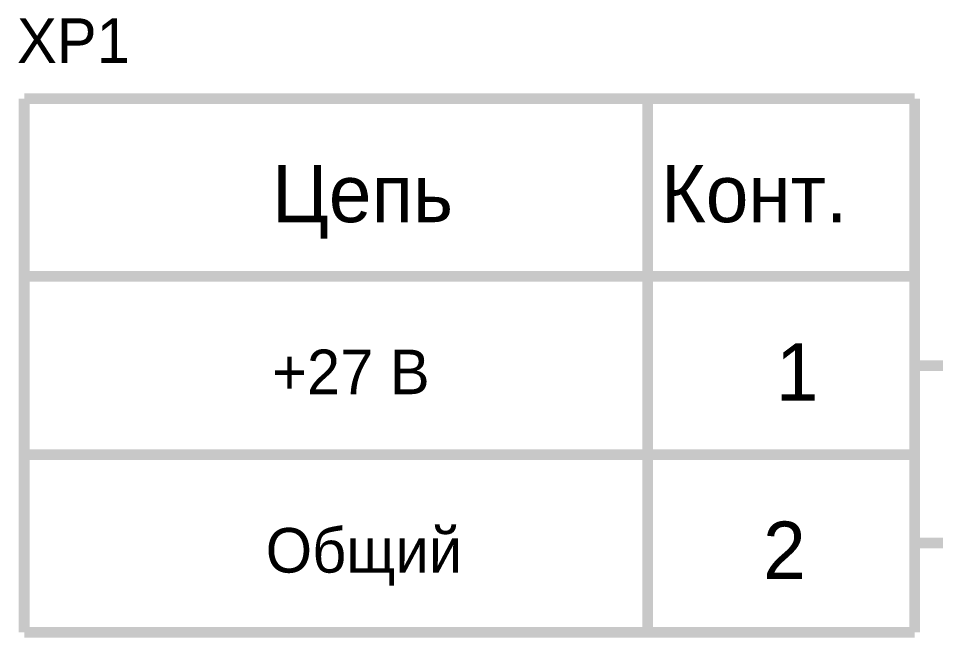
# Model space of a CAD drawing. Header units: inches. Extents: x 0 to 594, y 0 to 420.
# Drawn here: x 462.34 to 488.11, y 224.83 to 242.25 of the extents above; entities that cross this region are included whole.
import ezdxf

# ---------------------------------------------------------------- set-up
doc = ezdxf.new("R2010")
doc.units = ezdxf.units.IN
doc.layers.add('Sheet', color=255, linetype='Continuous')

msp = doc.modelspace()

# ---------------------------------------------------------------- linework, layer by layer
at = {"layer": 'Sheet'}
for points in [[(487.519, 239.99, 0.3, 0.3, 0), (462.5, 239.99, 0.3, 0.3, 0)], [(462.5, 239.99, 0.3, 0.3, 0), (462.5, 224.984, 0.3, 0.3, 0)], [(480.016, 239.99, 0.3, 0.3, 0), (480.016, 224.984, 0.3, 0.3, 0)], [(487.519, 224.984, 0.3, 0.3, 0), (487.519, 239.99, 0.3, 0.3, 0)], [(487.519, 234.996, 0.3, 0.3, 0), (462.5, 234.996, 0.3, 0.3, 0)], [(487.519, 232.487, 0.3, 0.3, 0), (492.514, 232.487, 0.3, 0.3, 0)], [(487.519, 229.979, 0.3, 0.3, 0), (462.5, 229.979, 0.3, 0.3, 0)], [(487.519, 227.493, 0.3, 0.3, 0), (492.514, 227.493, 0.3, 0.3, 0)], [(487.519, 224.984, 0.3, 0.3, 0), (462.5, 224.984, 0.3, 0.3, 0)]]:
    msp.add_lwpolyline(points, format="xyseb", dxfattribs=at)

# ---------------------------------------------------------------- texts
for s, height, p in [('XP1', 1.2543, (462.299, 240.998)), ('Цепь', 1.6126, (469.466, 236.519)), ('Конт.', 1.6126, (480.396, 236.519)), ('1', 1.613, (483.622, 231.502)), ('+27 В', 1.2543, (469.466, 231.681)), ('Общий', 1.2543, (469.287, 226.664)), ('2', 1.613, (483.263, 226.485))]:
    msp.add_text(s, height=height, dxfattribs=at).set_placement(p)

doc.saveas('drawing.dxf')
